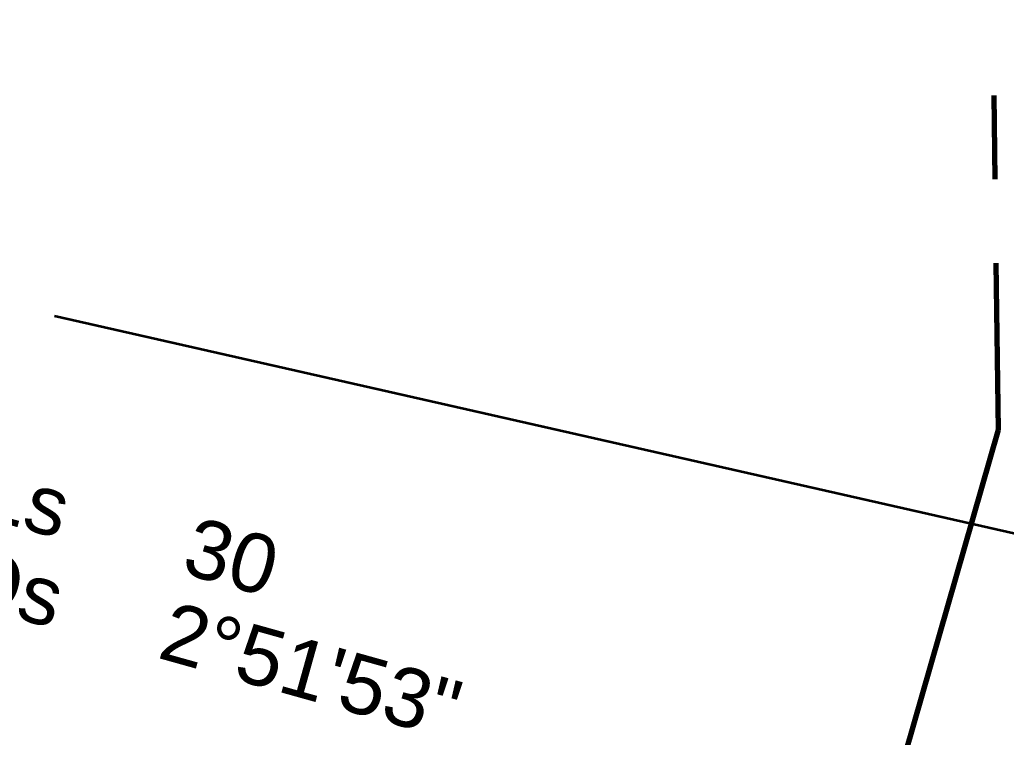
# Model space of a CAD drawing. Extents: x 320145 to 321236, y 534817 to 538266.
# Drawn here: x 320944.1 to 321002.9, y 536888.2 to 536930.9 of the extents above; entities that cross this region are included whole.
import ezdxf

# ---------------------------------------------------------------- set-up
doc = ezdxf.new("R2010")
doc.units = 0
doc.linetypes.add('LOT-RW', pattern=[55, 5, -5, 30, -5, 5, -5])
doc.layers.get('0').update_dxf_attribs({"linetype": 'CONTINUOUS'})
for name, color, linetype, lineweight in [('C-ALGN-L1000Q1-CURV @ 1', 2, 'CONTINUOUS', 35), ('C-ALGN-L1000Q1-TEXT', 2, 'CONTINUOUS', 35), ('C-RWAY-BNDY', 4, 'LOT-RW', 70)]:
    doc.layers.add(name, color=color, linetype=linetype, lineweight=lineweight)
doc.styles.add('CurveData', font='arial.ttf')

# ---------------------------------------------------------------- blocks, each defined once
blk = doc.blocks.new('curve_data_spiral')
at = {"color": 0, "linetype": 'Continuous', "lineweight": -2, "transparency": 16777216, "style": 'CurveData'}
for s, p in [('Ls', (0, 0)), ('Ɵs', (0, -1.5))]:
    blk.add_text(s, height=1, dxfattribs=at).set_placement(p)
for tag, p in [('LENGTH', (3.6, 0)), ('ANGLE', (3.6, -1.5))]:
    blk.add_attdef(tag, p, '', height=1, dxfattribs=at)

msp = doc.modelspace()

# ---------------------------------------------------------------- linework, layer by layer
at = {"layer": 'C-ALGN-L1000Q1-TEXT'}
msp.add_line((321014.419, 536897.797), (320946.149, 536913.263), dxfattribs=at)
at = {"layer": 'C-RWAY-BNDY', "flags": 128}
msp.add_lwpolyline([(320160.752, 534832.423), (320213.371, 534885.537), (320246.036, 534959.85), (320237.377, 534997.63), (320239.581, 535049.522), (320258.539, 535093.36), (320317.29, 535153.756), (320384.821, 535240.74), (320371.983, 535250.571), (320414.594, 535304.376), (320428.237, 535312.06), (320446.931, 535366.116), (320444.972, 535538.236), (320426.975, 535569.523), (320436.834, 535581.881), (320437.882, 535644.321), (320457.594, 535689.587), (320512.329, 535743.929), (320599.234, 535763.627), (320657.976, 535808.528), (320696.751, 535867.08), (320682.198, 535961.901), (320659.099, 536001.356), (320653.128, 536029.077), (320674.093, 536049.572), (320673.877, 536107.16), (320661.515, 536145.091), (320709.584, 536165.251), (320698.539, 536257.646), (320742.398, 536230.818), (320818.727, 536234.582), (320900.437, 536252.856, 0.214946), (320931.864, 536276.938), (320946.563, 536330.855), (320974.274, 536395.101), (320981.54, 536452.463), (320951.955, 536502.429), (320924.194, 536498.611), (320898.74, 536679.028), (320918.423, 536715.847), (320926.138, 536753.611), (320967.732, 536750.928), (320974.561, 536849.487), (320990.792, 536866.011), (321002.401, 536906.487), (321001.742, 536957.608), (320961.59, 536999.363), (320998.155, 537011.332), (320982.711, 537082.984), (320992.47, 537169.889), (320977.315, 537212.366), (320965.519, 537219.182), (320966.625, 537232.262), (320936.283, 537276.711), (320927.708, 537310.159), (320920.221, 537396.871), (320886.759, 537542.047)], format="xyb", dxfattribs=at)

# ---------------------------------------------------------------- block references
at = {"layer": 'C-ALGN-L1000Q1-CURV @ 1', "xscale": 3.500000000000001, "yscale": 3.500000000000001, "zscale": 3.500000000000001, "rotation": 344.3700780463582}
msp.add_blockref('curve_data_spiral', (320941.468, 536901.385), dxfattribs=at).add_auto_attribs({'LENGTH': '30', 'ANGLE': '2%%d51\'53"'})

doc.saveas('drawing.dxf')
